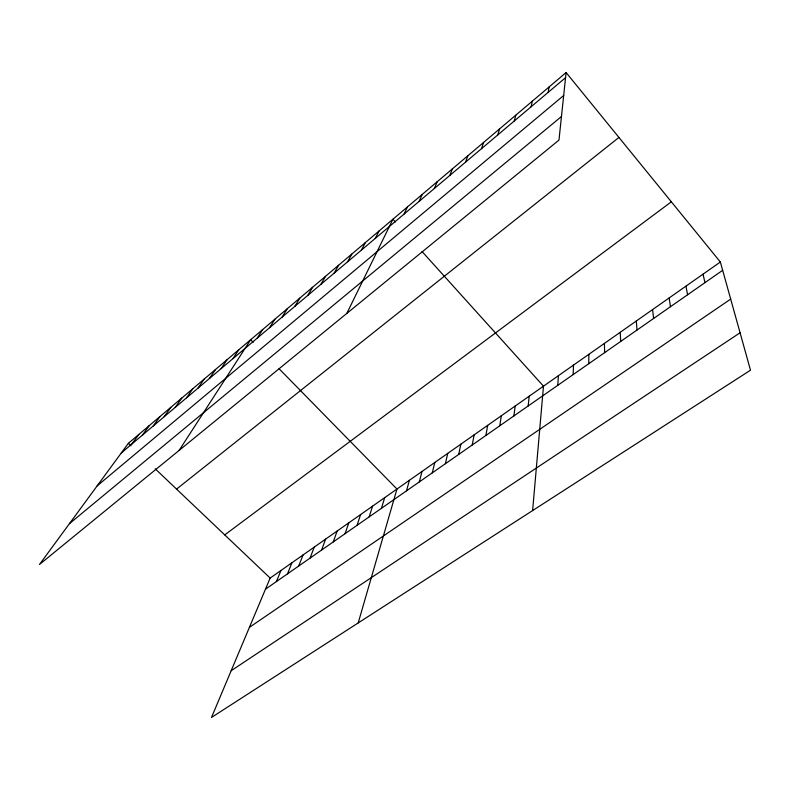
<?xml version="1.0" encoding="UTF-8"?>
<svg xmlns="http://www.w3.org/2000/svg" width="790" height="790" viewBox="0 0 790 790"><rect width="100%" height="100%" fill="white"/><g stroke="black" fill="none" stroke-linecap="round" stroke-linejoin="round"><path stroke-width="1.19" d="M588.767 363.706L588.856 354.325M573.155 374.598L573.51 365.099M557.789 385.313L558.392 375.714M532.618 510.577L543.49 386.172L422.048 251.526M566.104 72.552L558.974 140.097L39.5 564.475L128.385 443.299L566.104 72.552L720.352 262.004L750.5 370.194L211.503 717.448L270.15 578.063L720.352 262.004M528.155 405.991L529.231 396.175M513.875 415.945L515.179 406.05M499.794 425.771L501.314 415.777M548.191 92.341L549.06 86.989M485.909 435.458L487.647 425.375M472.213 445.007L474.158 434.846M531.117 106.769L532.292 101.189M458.714 454.428L460.856 444.187M445.392 463.72L447.733 453.391M432.258 472.884L434.786 462.486M514.31 120.959L515.791 115.162M419.293 481.92L422.008 471.452M406.514 490.837L409.408 480.3M358.196 622.945L396.965 489.04L279.077 368.742M497.789 134.912L499.566 128.908M381.442 508.326L384.681 497.661M369.157 516.897L372.564 506.163M357.041 525.35L360.596 514.567M481.545 148.639L483.599 142.437M345.072 533.694L348.785 522.862M333.252 541.94L337.123 531.048M465.557 162.148L467.878 155.749M321.589 550.077L325.608 539.126M310.075 558.105L314.242 547.115M298.709 566.035L303.014 554.995M449.826 175.429L452.413 168.843M287.491 573.866L291.925 562.776M276.401 581.598L280.973 570.469M434.352 188.504L437.196 181.739M419.115 201.371L422.206 194.429M404.125 214.041L407.452 206.931M346.82 313.413L392.926 219.235L395.365 221.941M375.26 238.422L379.032 230.996M361.366 250.163L365.345 242.589M347.669 261.727L351.866 254.015M334.18 273.123L338.574 265.272M320.888 284.351L325.47 276.362M307.794 295.411L312.554 287.303M294.877 306.322L299.825 298.087M282.149 317.067L287.274 308.722M269.607 327.672L274.89 319.2M257.234 338.12L262.685 329.539M179.113 450.419L250.647 339.74L253.175 342.307M233.011 358.581L238.778 349.792M221.141 368.604L227.066 359.717M209.449 378.489L215.502 369.503M197.905 388.236L204.106 379.161M186.519 397.854L192.859 388.69M175.291 407.344L181.759 398.091M164.202 416.705L170.798 407.363M153.27 425.938L159.985 416.528M142.477 435.053L149.32 425.563M131.831 444.049L138.783 434.49M121.314 452.937L565.571 77.667M97.121 485.919L563.685 95.491M69.461 523.632L561.463 116.515M176.565 489.099L618.935 137.44M224.745 534.899L671.342 201.806M265.45 589.231L722.662 270.308M249.413 627.349L730.691 299.094M231.164 670.72L740.072 332.778M128.385 443.299L130.992 445.777M155.225 468.816L270.15 578.063M703.011 274.179L704.986 282.632M685.937 286.168L687.596 294.769M669.13 297.968L670.473 306.708M652.58 309.581L653.626 318.469M636.286 321.026L637.026 330.042M620.239 332.294L620.693 341.438M604.429 343.393L604.607 352.656"/></g></svg>
